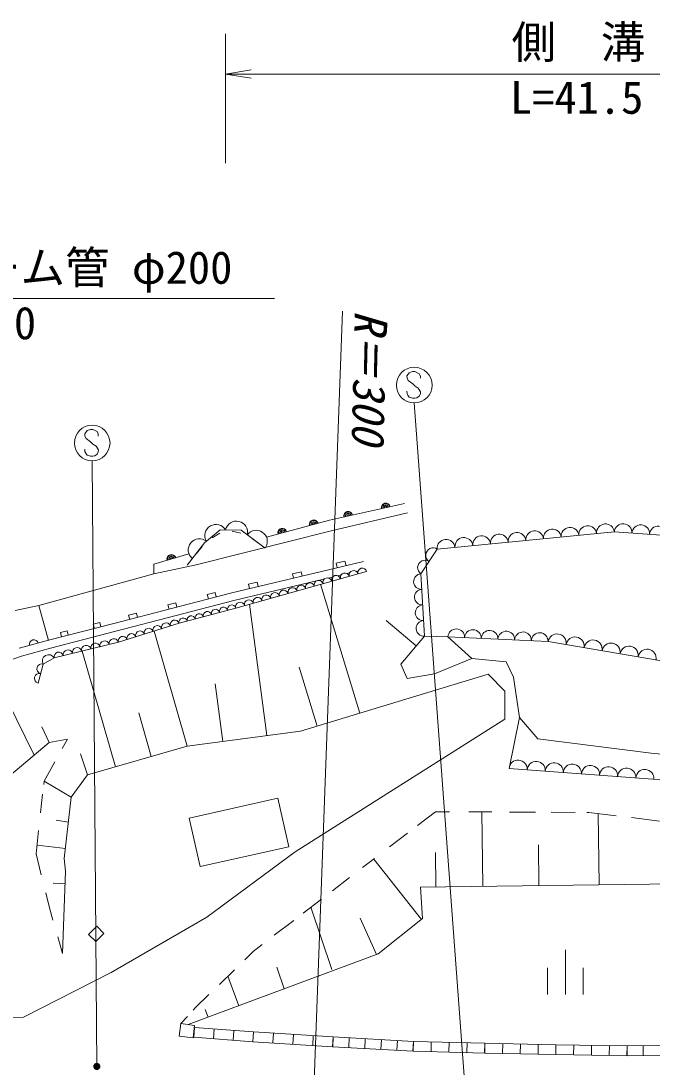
# Model space of a CAD drawing. Units: millimetres, scale not verified. Extents: x 40000 to 680000, y 20000 to 380000.
# Drawn here: x 409343 to 444760, y 273520 to 332214 of the extents above; entities that cross this region are included whole.
import ezdxf
from ezdxf.enums import TextEntityAlignment as Align

# ---------------------------------------------------------------- set-up
doc = ezdxf.new("R2010")
doc.units = ezdxf.units.MM
doc.header["$LTSCALE"] = 1000
for name, color, linetype, lineweight in [('M-BGD', 7, 'Continuous', 13), ('M-STR-HTXT', 7, 'Continuous', 13), ('M-STR-STR3', 7, 'Continuous', 13), ('M-STR-STRC', 7, 'Continuous', 13)]:
    doc.layers.add(name, color=color, linetype=linetype, lineweight=lineweight)
doc.styles.add('ＭＳ ゴシック', font='')
doc.styles.get('ＭＳ ゴシック').set_extended_font_data('MS Gothic')

# ---------------------------------------------------------------- blocks, each defined once
blk = doc.blocks.new('open_arrow')
at = {"color": 0, "linetype": 'Continuous', "lineweight": -2}
blk.add_lwpolyline([(7.5, 1.25), (0, 0), (7.5, -1.25)], dxfattribs=at)
blk = doc.blocks.new('filled_dot')
at = {"color": 0, "linetype": 'Continuous', "lineweight": -2, "const_width": 1.25}
blk.add_lwpolyline([(-0.625, 0, 1), (0.625, 0, 1)], format="xyb", close=True, dxfattribs=at)

msp = doc.modelspace()

# ---------------------------------------------------------------- linework, layer by layer
at = {"layer": 'M-BGD'}
for p, q in [((430870, 305142), (426656, 304202)), ((426656, 304202), (423120, 303254)), ((426761, 303610), (431042, 304614)), ((419184, 301695), (426761, 303610)), ((420515, 303664), (419646, 302931)), ((420076, 303213), (420506, 303468)), ((421708, 303648), (420515, 303664)), ((421194, 303578), (421682, 303470)), ((423042, 302631), (421708, 303648)), ((442642, 303541), (432707, 302583)), ((446594, 303279), (442642, 303541)), ((419646, 302931), (418677, 301685)), ((422346, 303161), (422744, 302858)), ((418774, 302314), (416810, 301735)), ((419200, 302343), (419516, 302731)), ((432707, 302583), (431792, 301195)), ((416810, 301735), (416798, 301201)), ((416798, 301201), (419184, 301695)), ((428570, 301894), (421186, 300128)), ((427035, 301784), (427527, 301902)), ((427035, 301784), (427093, 301541)), ((427527, 301902), (427585, 301659)), ((410347, 299411), (416798, 301201)), ((428744, 301327), (421400, 299274)), ((424573, 301195), (425066, 301313)), ((424573, 301195), (424631, 300952)), ((425066, 301313), (425124, 301070)), ((427312, 301131), (427121, 301085)), ((427787, 301244), (427639, 301209)), ((428265, 301359), (428152, 301332)), ((428674, 301457), (428662, 301454)), ((431792, 301195), (431984, 297696)), ((425938, 300802), (421290, 299690)), ((422112, 300607), (422604, 300724)), ((422112, 300607), (422170, 300363)), ((422604, 300724), (422662, 300481)), ((426379, 300908), (426048, 300828)), ((426161, 300605), (428356, 293376)), ((426841, 301018), (426595, 300959)), ((421186, 300128), (414566, 298405)), ((419799, 300025), (420240, 300140)), ((419799, 300025), (419862, 299783)), ((420240, 300140), (420303, 299898)), ((409024, 299135), (410347, 299411)), ((410347, 299411), (410883, 297462)), ((414678, 297969), (421295, 299691)), ((417592, 299451), (418033, 299566)), ((417592, 299451), (417655, 299209)), ((418033, 299566), (418096, 299324)), ((421295, 299691), (421290, 299690)), ((422166, 299488), (423145, 292115)), ((415386, 298876), (415827, 298991)), ((415386, 298876), (415449, 298634)), ((415827, 298991), (415890, 298749)), ((421400, 299274), (418219, 298419)), ((414566, 298405), (410890, 297464)), ((413401, 298365), (413769, 298459)), ((413401, 298365), (413463, 298122)), ((413769, 298459), (413831, 298216)), ((418219, 298419), (414814, 297356)), ((429846, 298577), (431530, 297157)), ((411005, 297028), (414678, 297969)), ((411563, 297894), (411930, 297988)), ((411563, 297894), (411625, 297652)), ((411930, 297988), (411992, 297746)), ((416816, 297980), (418668, 291520)), ((430652, 296117), (431984, 297696)), ((431984, 297696), (433301, 297654)), ((438922, 297398), (433301, 297654)), ((433301, 297654), (434637, 296443)), ((410890, 297464), (409248, 297016)), ((409367, 296582), (411005, 297028)), ((414814, 297356), (411208, 296473)), ((454076, 294821), (438922, 297398)), ((408313, 296197), (409367, 296582)), ((411208, 296473), (410588, 296129)), ((412785, 296859), (414647, 290367)), ((434637, 296443), (432546, 295578)), ((434637, 296443), (436567, 296264)), ((410083, 291022), (407649, 295955)), ((410588, 296129), (410304, 295065)), ((424953, 295960), (425958, 292648)), ((431011, 295317), (430652, 296117)), ((436567, 296264), (436991, 295404)), ((435556, 295562), (425027, 292365)), ((432546, 295578), (431011, 295317)), ((436504, 294615), (435556, 295562)), ((436991, 295404), (437327, 293137)), ((420249, 295029), (420680, 291788)), ((436504, 293047), (436504, 294615)), ((415955, 293396), (416658, 290944)), ((424732, 285592), (436504, 293047)), ((436733, 290271), (437327, 293137)), ((437327, 293137), (438352, 291933)), ((410925, 291733), (410518, 292613)), ((425027, 292365), (418668, 291520)), ((410925, 291733), (406889, 288327)), ((411954, 291912), (410925, 291733)), ((411664, 291390), (411954, 291912)), ((438352, 291933), (444717, 291137)), ((413088, 289920), (418668, 291520)), ((444717, 291137), (451991, 290343)), ((410643, 289554), (411254, 290653)), ((413088, 289920), (412682, 291097)), ((452984, 289074), (436733, 290271)), ((410623, 289378), (410643, 289554)), ((412161, 288655), (410643, 289554)), ((412161, 288655), (413088, 289920)), ((410448, 287787), (410562, 288825)), ((411778, 285218), (412161, 288655)), ((423766, 288603), (418789, 287490)), ((423766, 288603), (424375, 285879)), ((431602, 287081), (432598, 287845)), ((432598, 287845), (433392, 287841)), ((434470, 287837), (435768, 287831)), ((435215, 287834), (435266, 283661)), ((436759, 287827), (438215, 287821)), ((439097, 287817), (440436, 287811)), ((441089, 287808), (441213, 287808)), ((441213, 287808), (442742, 287618)), ((441732, 287743), (441781, 283741)), ((412005, 287253), (411315, 287376)), ((419398, 284766), (418789, 287490)), ((443597, 287513), (445181, 287317)), ((410196, 285492), (410338, 286785)), ((430033, 285877), (431034, 286645)), ((410248, 285970), (411842, 285792)), ((424375, 285879), (419398, 284766)), ((438380, 285980), (438408, 283700)), ((410488, 284312), (410196, 285492)), ((424732, 285592), (419766, 281934)), ((432603, 285557), (432626, 283629)), ((411778, 285218), (411853, 284519)), ((428515, 284713), (429183, 285226)), ((429137, 285190), (431821, 281809)), ((411853, 284519), (411676, 279895)), ((426821, 283414), (427786, 284154)), ((411144, 283831), (411826, 283804)), ((431769, 283619), (446835, 283802)), ((431879, 281855), (431769, 283619)), ((410945, 282462), (410739, 283296)), ((425186, 282160), (426210, 282945)), ((411143, 281764), (410945, 282462)), ((425617, 282491), (426786, 279002)), ((419766, 281934), (414406, 278825)), ((423559, 280912), (424648, 281748)), ((428381, 281868), (429292, 279841)), ((429381, 279871), (431879, 281855)), ((413604, 281418), (413144, 280962)), ((413998, 281020), (413604, 281418)), ((411676, 279895), (411410, 280826)), ((413144, 280962), (413538, 280564)), ((413538, 280564), (413998, 281020)), ((421902, 279546), (422370, 280000)), ((422370, 280000), (422885, 280395)), ((439897, 280096), (439897, 277596)), ((439897, 280096), (439897, 277596)), ((418736, 275903), (429381, 279871)), ((414406, 278825), (409481, 276320)), ((420477, 278162), (421322, 278983)), ((423701, 279121), (424109, 277905)), ((438897, 279096), (438897, 277596)), ((438897, 279096), (438897, 277596)), ((440897, 277596), (440897, 279096)), ((440897, 277596), (440897, 279096)), ((420958, 278629), (421579, 276962)), ((419146, 276870), (419887, 277589)), ((419146, 276870), (419008, 276718)), ((419683, 276744), (419843, 276315)), ((409481, 276320), (408602, 276306)), ((418228, 275261), (418315, 275956)), ((418688, 276366), (418315, 275956)), ((418315, 275956), (419091, 275859)), ((419091, 275859), (419004, 275164)), ((419044, 275199), (419087, 275747)), ((419087, 275747), (422392, 275490)), ((420146, 275113), (420189, 275662)), ((421248, 275028), (421290, 275576)), ((422349, 274942), (422392, 275490)), ((422358, 274941), (422392, 275490)), ((422392, 275490), (426868, 275210)), ((423477, 274871), (423511, 275420)), ((424596, 274801), (424630, 275350)), ((425715, 274731), (425749, 275280)), ((419004, 275164), (418228, 275261)), ((419044, 275199), (422353, 274942)), ((422353, 274942), (426836, 274661)), ((426834, 274662), (426868, 275210)), ((426838, 274661), (426868, 275210)), ((426868, 275210), (431370, 274960)), ((427738, 274611), (427768, 275160)), ((428638, 274561), (428669, 275110)), ((429539, 274511), (429569, 275060)), ((430439, 274461), (430469, 275010)), ((431339, 274411), (431370, 274960)), ((431355, 274410), (431370, 274960)), ((431370, 274960), (435379, 274855)), ((432358, 274384), (432372, 274934)), ((433360, 274358), (433375, 274908)), ((434362, 274331), (434377, 274881)), ((435365, 274305), (435379, 274855)), ((435368, 274305), (435379, 274855)), ((435379, 274855), (439368, 274772)), ((436365, 274284), (436377, 274834)), ((437362, 274264), (437374, 274814)), ((438360, 274243), (438371, 274793)), ((439357, 274223), (439368, 274772)), ((439359, 274223), (439368, 274772)), ((439368, 274772), (443360, 274708)), ((440357, 274206), (440366, 274756)), ((441356, 274190), (441364, 274740)), ((442354, 274174), (442362, 274724)), ((443352, 274158), (443360, 274708)), ((443360, 274708), (446937, 274730)), ((443364, 274158), (443360, 274708)), ((444258, 274164), (444255, 274714)), ((426836, 274661), (431347, 274411)), ((431347, 274411), (435366, 274305)), ((435366, 274305), (439358, 274223)), ((439358, 274223), (443358, 274158)), ((443358, 274158), (446943, 274180))]:
    msp.add_line(p, q, dxfattribs=at)
for centre, radius, start, end in [((427710, 304437), 250, 12.57054, 192.57054), ((427710, 304437), 225, 12.57054, 192.57054), ((429817, 304907), 250, 12.57054, 192.57054), ((429817, 304907), 225, 12.57054, 192.57054), ((429817, 304907), 150, 12.57054, 192.57054), ((429817, 304907), 75, 12.57054, 192.57054), ((421438, 303524), 625, 347.47055, 167.47055), ((425775, 303966), 250, 15.00609, 195.00609), ((425775, 303966), 225, 15.00609, 195.00609), ((425775, 303966), 150, 15.00609, 195.00609), ((425775, 303966), 75, 15.00609, 195.00609), ((427710, 304437), 150, 12.57054, 192.57054), ((427710, 304437), 75, 12.57054, 192.57054), ((420291, 303341), 625, 30.7063, 210.7063), ((422545, 303010), 625, 330.6638, 142.68855), ((424012, 303493), 250, 15.00609, 195.00609), ((424012, 303493), 225, 15.00609, 195.00609), ((424012, 303493), 150, 15.00609, 195.00609), ((424012, 303493), 75, 15.00609, 195.00609), ((437178, 303014), 499, 5.50421, 185.50421), ((438171, 303110), 499, 5.50421, 185.50421), ((439165, 303205), 499, 5.50421, 185.50421), ((440158, 303301), 499, 5.50421, 185.50421), ((441152, 303397), 499, 5.50421, 185.50421), ((442145, 303493), 499, 5.50421, 185.50421), ((443136, 303508), 495, 356.21735, 176.21735), ((444124, 303443), 495, 356.21735, 176.21735), ((445112, 303377), 495, 356.21735, 176.21735), ((419358, 302537), 625, 50.79116, 230.79116), ((433203, 302631), 499, 5.50421, 185.50421), ((434197, 302727), 499, 5.50421, 185.50421), ((435191, 302822), 499, 5.50421, 185.50421), ((436184, 302918), 499, 5.50421, 185.50421), ((417788, 302023), 250, 16.42442, 196.42442), ((432478, 302236), 416, 56.62217, 236.62217), ((417788, 302023), 225, 16.42442, 196.42442), ((417788, 302023), 150, 16.42442, 196.42442), ((417788, 302023), 75, 16.42442, 196.42442), ((432021, 301542), 416, 56.62217, 236.62217), ((427030, 300848), 254, 15.61407, 195.61407), ((427520, 300985), 254, 15.61407, 195.61407), ((428009, 301122), 254, 15.61407, 195.61407), ((428499, 301258), 254, 15.61407, 195.61407), ((431816, 300758), 438, 93.1391, 273.1391), ((425072, 300301), 254, 15.61407, 195.61407), ((425561, 300437), 254, 15.61407, 195.61407), ((426051, 300574), 254, 15.61407, 195.61407), ((426540, 300711), 254, 15.61407, 195.61407), ((423113, 299753), 254, 15.61407, 195.61407), ((423603, 299890), 254, 15.61407, 195.61407), ((424092, 300027), 254, 15.61407, 195.61407), ((424582, 300164), 254, 15.61407, 195.61407), ((431864, 299883), 438, 93.1391, 273.1391), ((421172, 299213), 235, 15.06238, 195.06238), ((421644, 299343), 254, 15.61407, 195.61407), ((422134, 299480), 254, 15.61407, 195.61407), ((422624, 299616), 254, 15.61407, 195.61407), ((431912, 299008), 438, 93.1391, 273.1391), ((418901, 298602), 235, 15.06238, 195.06238), ((419355, 298724), 235, 15.06238, 195.06238), ((419809, 298846), 235, 15.06238, 195.06238), ((420264, 298969), 235, 15.06238, 195.06238), ((420718, 299091), 235, 15.06238, 195.06238), ((417003, 298039), 255, 17.33559, 197.33559), ((417490, 298191), 255, 17.33559, 197.33559), ((417976, 298343), 255, 17.33559, 197.33559), ((418446, 298480), 235, 15.06238, 195.06238), ((431960, 298133), 438, 93.1391, 273.1391), ((415057, 297432), 255, 17.33559, 197.33559), ((415544, 297583), 255, 17.33559, 197.33559), ((416030, 297735), 255, 17.33559, 197.33559), ((416517, 297887), 255, 17.33559, 197.33559), ((433770, 297633), 469, 357.39531, 177.39531), ((434707, 297590), 469, 357.39531, 177.39531), ((435643, 297547), 469, 357.39531, 177.39531), ((436580, 297505), 469, 357.39531, 177.39531), ((437517, 297462), 469, 357.39531, 177.39531), ((438454, 297420), 469, 357.39531, 177.39531), ((439427, 297312), 512, 350.34817, 170.34817), ((440437, 297141), 512, 350.34817, 170.34817), ((410069, 297240), 250, 15.25523, 195.25523), ((412496, 296789), 265, 13.74517, 193.74517), ((413011, 296915), 265, 13.74517, 193.74517), ((413526, 297041), 265, 13.74517, 193.74517), ((414041, 297167), 265, 13.74517, 193.74517), ((414556, 297293), 265, 13.74517, 193.74517), ((441448, 296969), 512, 350.34817, 170.34817), ((442458, 296797), 512, 350.34817, 170.34817), ((443468, 296625), 512, 350.34817, 170.34817), ((410898, 296301), 354, 29.07708, 209.07708), ((411465, 296536), 265, 13.74517, 193.74517), ((411980, 296662), 265, 13.74517, 193.74517), ((444479, 296453), 512, 350.34817, 170.34817), ((410517, 295863), 275, 75.01714, 255.01714), ((410375, 295331), 275, 75.01714, 255.01714), ((437241, 290234), 509, 355.78627, 175.78627), ((438257, 290159), 509, 355.78627, 175.78627), ((439272, 290084), 509, 355.78627, 175.78627), ((440288, 290009), 509, 355.78627, 175.78627), ((441304, 289935), 509, 355.78627, 175.78627), ((442319, 289860), 509, 355.78627, 175.78627), ((443335, 289785), 509, 355.78627, 175.78627), ((444351, 289710), 509, 355.78627, 175.78627)]:
    msp.add_arc(centre, radius, start, end, dxfattribs=at)
at = {"layer": 'M-STR-HTXT'}
msp.add_line((425572, 266682), (427395, 315933), dxfattribs=at)
at = {"layer": 'M-STR-STR3'}
for p, q in [((420822, 324234), (420822, 331489)), ((420822, 329234), (458962, 329234)), ((401641, 316638), (423572, 316638))]:
    msp.add_line(p, q, dxfattribs=at)
at = {"layer": 'M-STR-STRC'}
for p, q in [((431131, 312478), (431007, 312294)), ((431007, 312294), (431010, 312162)), ((431323, 312544), (431131, 312478)), ((431444, 312541), (431323, 312544)), ((431694, 312423), (431444, 312541)), ((431757, 312291), (431694, 312423)), ((431757, 312162), (431757, 312291)), ((431010, 312162), (431073, 312033)), ((431073, 312033), (431328, 311851)), ((431328, 311851), (431457, 311719)), ((431457, 311719), (431636, 311604)), ((431010, 311314), (431007, 311435)), ((431049, 311211), (431010, 311314)), ((431133, 311101), (431049, 311211)), ((431320, 311040), (431133, 311101)), ((431697, 311161), (431555, 311069)), ((431636, 311604), (431763, 311403)), ((431757, 311293), (431697, 311161)), ((431763, 311403), (431757, 311293)), ((431455, 311040), (431320, 311040)), ((434262, 272264), (431404, 310781)), ((431555, 311069), (431455, 311040)), ((413058, 309229), (412935, 309045)), ((412935, 309045), (412937, 308913)), ((412937, 308913), (413000, 308784)), ((413000, 308784), (413256, 308603)), ((413251, 309295), (413058, 309229)), ((413372, 309293), (413251, 309295)), ((413622, 309174), (413372, 309293)), ((413685, 309042), (413622, 309174)), ((413685, 308913), (413685, 309042)), ((412937, 308065), (412935, 308187)), ((413256, 308603), (413385, 308471)), ((413385, 308471), (413564, 308355)), ((413564, 308355), (413690, 308155)), ((413690, 308155), (413685, 308044)), ((412977, 307963), (412937, 308065)), ((413061, 307852), (412977, 307963)), ((413248, 307792), (413061, 307852)), ((413382, 307792), (413248, 307792)), ((413482, 307821), (413382, 307792)), ((413625, 307913), (413482, 307821)), ((413685, 308044), (413625, 307913)), ((413602, 273555), (413332, 307533))]:
    msp.add_line(p, q, dxfattribs=at)
for centre in [(431414, 311781), (413342, 308532)]:
    msp.add_circle(centre, 1000, dxfattribs=at)

# ---------------------------------------------------------------- block references
at = {"layer": 'M-STR-STR3', "xscale": 193, "yscale": 193}
msp.add_blockref('open_arrow', (420822, 329234), dxfattribs=at)
at = {"layer": 'M-STR-STRC', "xscale": 160, "yscale": 160, "rotation": 90.5}
msp.add_blockref('filled_dot', (413602, 273555), dxfattribs=at)

# ---------------------------------------------------------------- texts
at = {"layer": 'M-STR-HTXT', "style": 'ＭＳ ゴシック', "oblique": 15}
msp.add_text('R＝300', height=1833, rotation=268.657, dxfattribs=at).set_placement((427534, 315999), align=Align.BOTTOM_LEFT)
at = {"layer": 'M-STR-STR3', "style": 'ＭＳ ゴシック'}
for s, p in [('側\u3000溝', (436875, 329561)), ('L=41.5', (436788, 326452)), ('ヒューム管 φ200', (401823, 316915)), ('L=21.0', (402715, 313801))]:
    msp.add_text(s, height=1833, dxfattribs=at).set_placement(p, align=Align.BOTTOM_LEFT)

doc.saveas('drawing.dxf')
